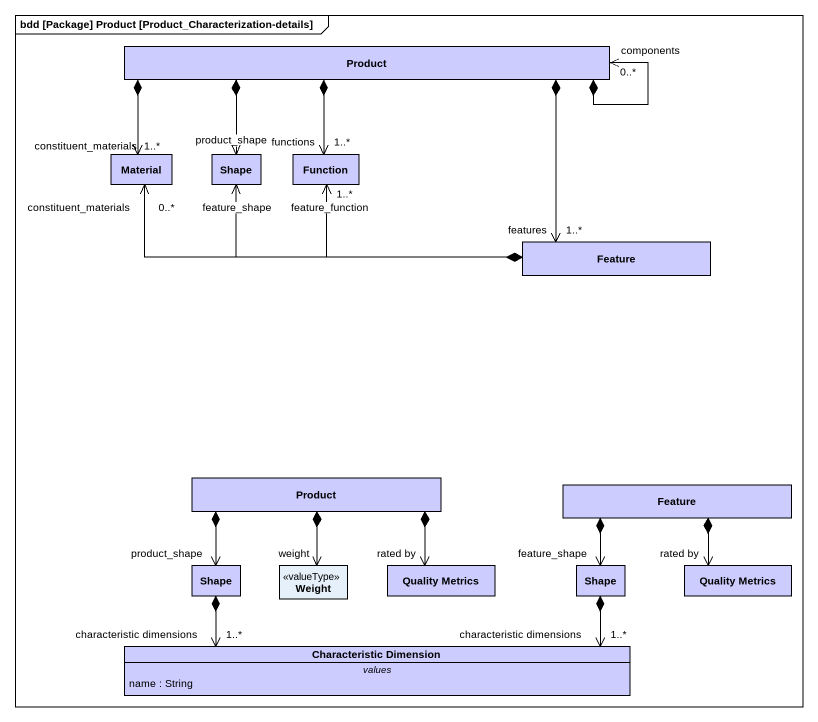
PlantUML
@startuml
mainframe bdd [Package] Product [Product_Characterization-details]
hide circle
hide empty members
class Product #CCCCFF
class Material #CCCCFF
class Shape #CCCCFF
class Function #CCCCFF
class Feature #CCCCFF
class "Product" as Product_2 #CCCCFF
class "Feature" as Feature_2 #CCCCFF
class "Shape" as Shape_2 #CCCCFF
class Weight <<valueType>>
class "Quality Metrics" as Quality_Metrics #CCCCFF
class "Shape" as Shape_3 #CCCCFF
class "Quality Metrics" as Quality_Metrics_2 #CCCCFF
class "Characteristic Dimension" as Characteristic_Dimension #CCCCFF {
  -- values --
  name : String
}
Product *--> "components\n0..*" Product
Product *-left-> "constituent_materials\n1..*" Material
Product *--> "product_shape" Shape
Product *--> "functions\n1..*" Function
Product *--> "features\n1..*" Feature
Feature *-left-> "constituent_materials\n0..*" Material
Feature *-left-> "feature_shape" Shape
Feature *-left-> "feature_function\n1..*" Function
Product_2 *--> "product_shape" Shape_2
Product_2 *--> "weight" Weight
Product_2 *--> "rated by" Quality_Metrics
Feature_2 *--> "feature_shape" Shape_3
Feature_2 *--> "rated by" Quality_Metrics_2
Shape_2 *-right-> "characteristic dimensions\n1..*" Characteristic_Dimension
Shape_3 *-left-> "characteristic dimensions\n1..*" Characteristic_Dimension
@enduml
